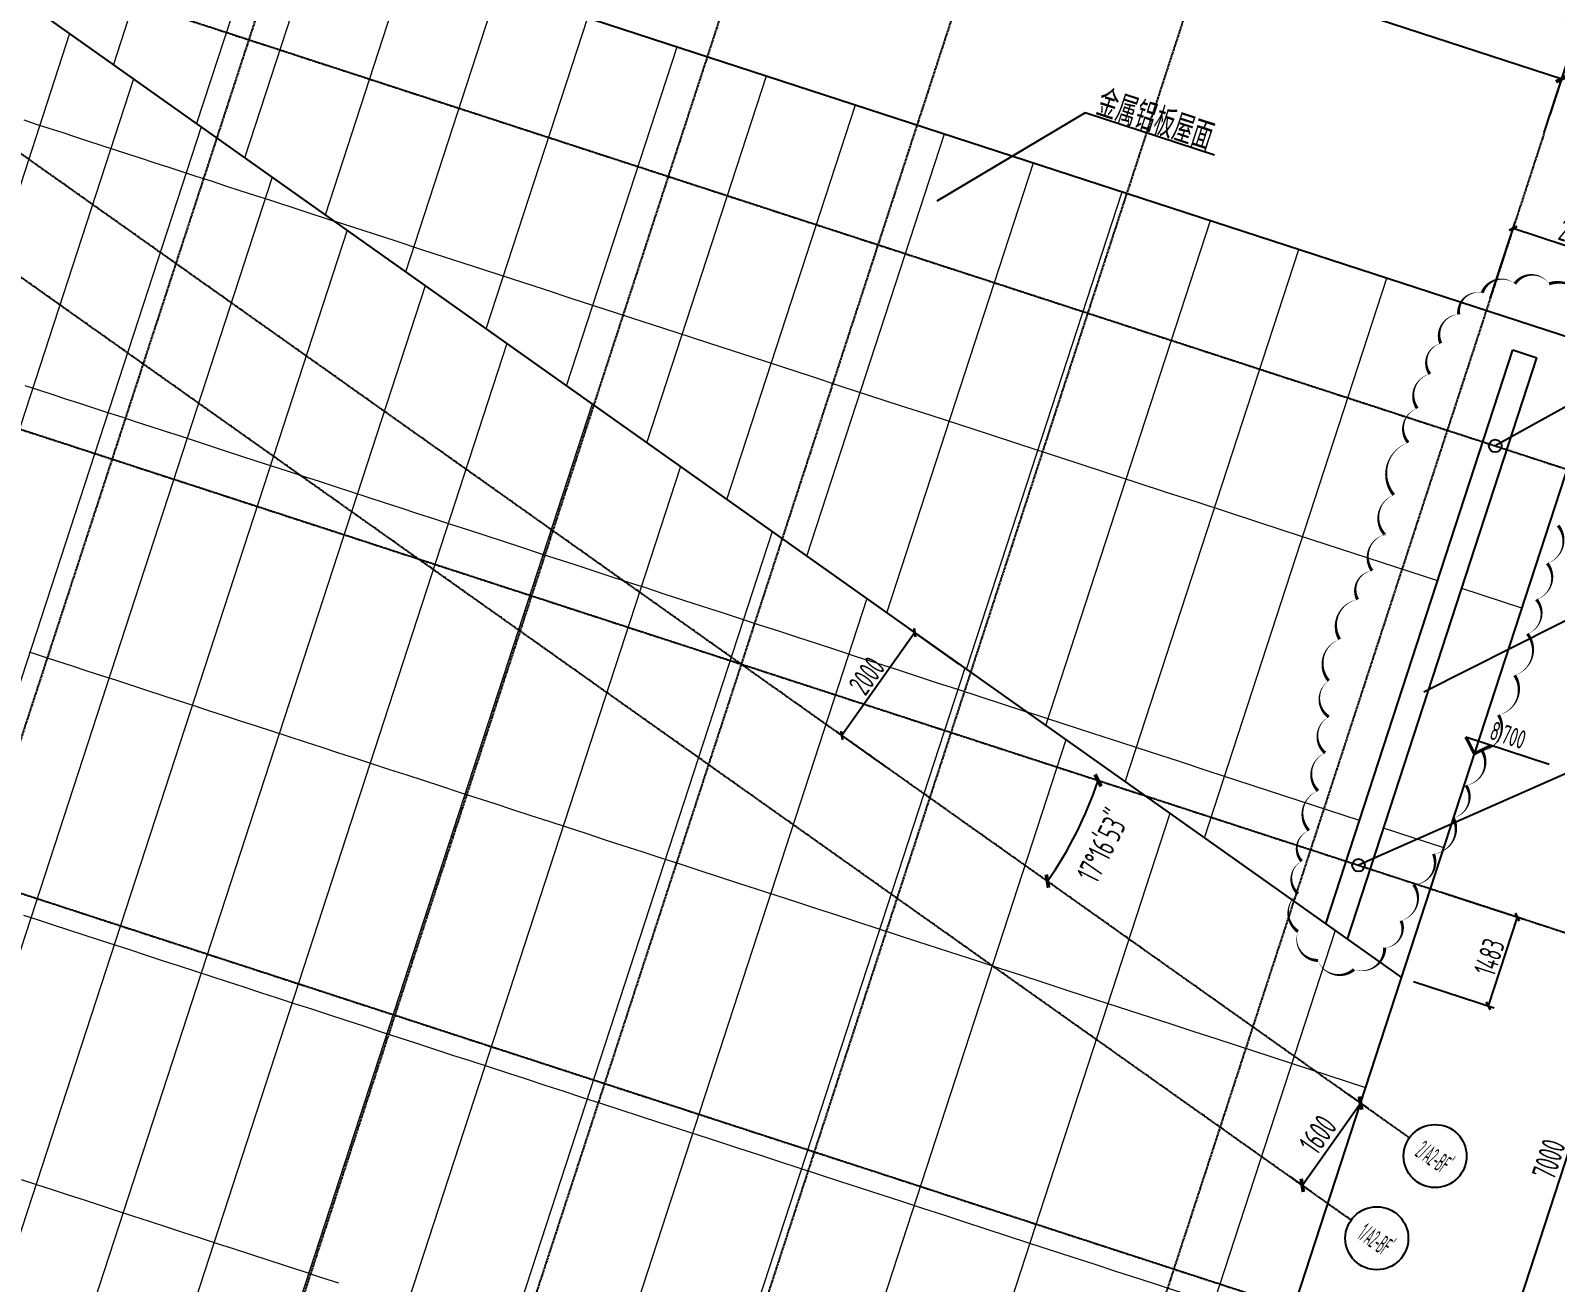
# Model space of a CAD drawing. Header units: millimetres. Extents: x 11677979 to 24947533, y -12764720 to -6308891.
# Drawn here: x 11854359 to 11878556, y -6340439 to -6320570 of the extents above; entities that cross this region are included whole.
import ezdxf
from ezdxf.enums import TextEntityAlignment as Align

# ---------------------------------------------------------------- set-up
doc = ezdxf.new("R2010")
doc.units = ezdxf.units.MM
doc.header["$LTSCALE"] = 10
doc.linetypes.add('A2-RG-AXIS$0$CENTER', pattern=[2, 1.25, -0.25, 0.25, -0.25])
doc.linetypes.add('A2-RG-AXIS$0$DOTE', pattern=[2.4200000000000004, 2, -0.2, 0.02, -0.2])
for name, color, linetype in [('A2-RB-RF$0$$34$A-DIMS-100', 1, 'Continuous'), ('A2-RG-AXIS$0$A-AXIS', 1, 'Continuous'), ('A2-RG-AXIS$0$A-DIMS-100', 1, 'Continuous'), ('A2-RG-AXIS$0$A-GRID', 1, 'A2-RG-AXIS$0$CENTER'), ('A2-RG-AXIS$0$A-SYMB', 4, 'Continuous'), ('A2-RI-RF$0$$2$A-SYMB', 4, 'Continuous'), ('A2-RI-RF$0$A-ROOF-DRAN', 175, 'Continuous'), ('A2-RI-RF$0$A-ROOF-EDGE', 2, 'Continuous'), ('A2-RI-RF$0$A-SYMB', 4, 'Continuous'), ('A2-RI-RF$0$A-SYMB-AREA', 4, 'Continuous'), ('A2-RI-RF$0$A-SYMB-NAME', 4, 'Continuous')]:
    doc.layers.add(name, color=color, linetype=linetype)
doc.layers.add('A2-RI-RF$0$A-DETL-LLIN', color=3, linetype='Continuous', lineweight=5)
doc.layers.add('A2-RI-RF$0$A-ROOF-PATT', color=8, linetype='Continuous', lineweight=13)
doc.styles.add('A2-RB-RF$0$$0$XD2008', font='hzs.shx', dxfattribs={"width": 0.7, "bigfont": 'hztxt.shx'})
doc.styles.add('A2-RG-AXIS$0$ECADI', font='hzs.shx', dxfattribs={"width": 0.7, "bigfont": 'hztxt.shx'})
doc.styles.add('A2-RG-AXIS$0$XD2008', font='hzs.shx', dxfattribs={"width": 0.7, "bigfont": 'hztxt.shx'})
doc.styles.add('A2-RI-RF$0$$0$XD2008', font='xd-hzs.shx', dxfattribs={"width": 0.7, "bigfont": 'xd-hztxt.shx'})
doc.styles.add('A2-RI-RF$0$ECADI', font='hzs.shx', dxfattribs={"width": 0.7, "bigfont": 'hztxt.shx'})
doc.dimstyles.new('A2-RB-RF$0$$0$XD100$0', dxfattribs={"dimscale": 100, "dimtxt": 3.5, "dimasz": 1, "dimexe": 1, "dimexo": 2, "dimgap": 0.5, "dimtad": 1, "dimdec": 0, "dimdsep": 46, "dimtxsty": 'A2-RB-RF$0$$0$XD2008', "dimblk1": 'A2-RB-RF$0$$20$_ArchTick', "dimblk2": 'A2-RB-RF$0$$20$_ArchTick', "dimsah": 1, "dimcen": 2.5, "dimclrt": 4, "dimaunit": 1, "dimadec": 0, "dimazin": 0, "dimtfac": 1, "dimtdec": 0, "dimtix": 1, "dimtmove": 2, "dimatfit": 3, "dimfxl": 0, "dimtolj": 1, "dimtzin": 0, "dimarcsym": 0})
doc.dimstyles.new('A2-RG-AXIS$0$XD150', dxfattribs={"dimscale": 300, "dimtxt": 2.5, "dimasz": 1.5, "dimexe": 1, "dimexo": 2, "dimgap": 0.5, "dimtad": 1, "dimdec": 0, "dimdsep": 46, "dimtxsty": 'A2-RG-AXIS$0$XD2008', "dimcen": 2.5, "dimclrt": 4, "dimaunit": 1, "dimadec": 3, "dimazin": 0, "dimtfac": 1, "dimtdec": 0, "dimtmove": 2, "dimatfit": 3, "dimfxl": 0, "dimtolj": 1, "dimtzin": 0, "dimarcsym": 0})
doc.dimstyles.new('A2-RG-AXIS$0$XD150$0', dxfattribs={"dimscale": 150, "dimtxt": 2.5, "dimasz": 1, "dimexe": 1, "dimexo": 2, "dimgap": 0.5, "dimtad": 1, "dimdec": 0, "dimdsep": 46, "dimtxsty": 'A2-RG-AXIS$0$XD2008', "dimblk": 'A2-RG-AXIS$0$_ArchTick', "dimcen": 2.5, "dimclrt": 4, "dimaunit": 1, "dimadec": 0, "dimazin": 0, "dimtfac": 1, "dimtdec": 0, "dimtmove": 2, "dimatfit": 3, "dimfxl": 0, "dimtolj": 1, "dimtzin": 0, "dimarcsym": 0})

# ---------------------------------------------------------------- blocks, each defined once
blk = doc.blocks.new('A2-RG-AXIS$0$_ArchTick')
at = {"color": 0, "linetype": 'ByBlock', "const_width": 0.4}
blk.add_lwpolyline([(-0.5, -0.5), (0.5, 0.5)], dxfattribs=at)
blk = doc.blocks.new('*D568')
at = {"layer": 'A2-RG-AXIS$0$A-DIMS-100', "color": 0, "lineweight": -2, "transparency": 16777216}
for p, q in [((11878927.93016906, -6334958.092917707), (11879926.23920276, -6335283.483664267)), ((11877614.35205065, -6341892.392635942), (11879783.6236307, -6335236.999273265)), ((11876758.65858434, -6341613.486278865), (11877756.9676227, -6341938.877026943))]:
    blk.add_line(p, q, dxfattribs=at)
at = {"layer": 'Defpoints', "color": 0, "transparency": 16777216}
for p in [(11878642.69902494, -6334865.124135705), (11879783.6236307, -6335236.999273265), (11876473.42744023, -6341520.517496863)]:
    blk.add_point(p, dxfattribs=at)
at = {"layer": 'A2-RG-AXIS$0$A-DIMS-100', "color": 0, "lineweight": -2, "transparency": 16777216, "xscale": 150, "yscale": 150, "zscale": 150}
for p, rotation in [((11879783.6236307, -6335236.999273265), 71.94704053343841), ((11877614.35205065, -6341892.392635942), 251.9470405334384)]:
    blk.add_blockref('A2-RG-AXIS$0$_ArchTick', p, dxfattribs=dict(at, rotation=rotation))
at = {"layer": 'A2-RG-AXIS$0$A-DIMS-100', "color": 4, "transparency": 16777216, "insert": (11878449.41058958, -6338483.348270353), "char_height": 375, "attachment_point": 5, "rotation": 71.94704053343841, "style": 'A2-RG-AXIS$0$XD2008'}
blk.add_mtext('\\A1;7000', dxfattribs=at)
blk = doc.blocks.new('*D576')
at = {"layer": 'A2-RG-AXIS$0$A-DIMS-100', "color": 0, "lineweight": -2, "transparency": 16777216}
for p, q in [((11872766.12833552, -6320046.547722286), (11872998.52072474, -6319333.573013563)), ((11872952.03560041, -6319476.188346595), (11878656.96201288, -6321335.695371289)), ((11878471.06424392, -6321906.025613714), (11878703.44713721, -6321193.080038258))]:
    blk.add_line(p, q, dxfattribs=at)
at = {"layer": 'Defpoints', "color": 0, "transparency": 16777216}
for p in [(11872673.15808685, -6320331.778388347), (11878656.96201288, -6321335.695371289), (11878378.09399525, -6322191.256279777)]:
    blk.add_point(p, dxfattribs=at)
at = {"layer": 'A2-RG-AXIS$0$A-DIMS-100', "color": 0, "lineweight": -2, "transparency": 16777216, "xscale": 150, "yscale": 150, "zscale": 150}
for p, rotation in [((11872952.03560041, -6319476.188346595), 161.9467459168328), ((11878656.96201288, -6321335.695371289), 341.9467459168328)]:
    blk.add_blockref('A2-RG-AXIS$0$_ArchTick', p, dxfattribs=dict(at, rotation=rotation))
at = {"layer": 'A2-RG-AXIS$0$A-DIMS-100', "color": 4, "transparency": 16777216, "insert": (11875885.84777423, -6320156.365026138), "char_height": 375, "attachment_point": 5, "rotation": 341.9467459168328, "style": 'A2-RG-AXIS$0$XD2008'}
blk.add_mtext('\\A1;6000', dxfattribs=at)
blk = doc.blocks.new('*D577')
at = {"layer": 'A2-RG-AXIS$0$A-DIMS-100', "color": 0, "lineweight": -2, "transparency": 16777216}
for p, q in [((11848046.0837819, -6311989.248383477), (11848557.41213836, -6310420.477108918)), ((11848510.92774232, -6310563.092679332), (11878935.90674775, -6320479.869434802)), ((11878471.06278733, -6321906.025138948), (11878982.39114379, -6320337.253864387))]:
    blk.add_line(p, q, dxfattribs=at)
at = {"layer": 'Defpoints', "color": 0, "transparency": 16777216}
for p in [(11847953.11498981, -6312274.479524307), (11878935.90674775, -6320479.869434802), (11878378.09399525, -6322191.256279776)]:
    blk.add_point(p, dxfattribs=at)
at = {"layer": 'A2-RG-AXIS$0$A-DIMS-100', "color": 0, "lineweight": -2, "transparency": 16777216, "xscale": 150, "yscale": 150, "zscale": 150}
for p, rotation in [((11848510.92774232, -6310563.092679332), 161.9470385083665), ((11878935.90674775, -6320479.869434802), 341.9470385083665)]:
    blk.add_blockref('A2-RG-AXIS$0$_ArchTick', p, dxfattribs=dict(at, rotation=rotation))
at = {"layer": 'A2-RG-AXIS$0$A-DIMS-100', "color": 4, "transparency": 16777216, "insert": (11863804.76493811, -6315271.903808841), "char_height": 375, "attachment_point": 5, "rotation": 341.94703850836646, "style": 'A2-RG-AXIS$0$XD2008'}
blk.add_mtext('\\A1;32000', dxfattribs=at)
blk = doc.blocks.new('*D579')
at = {"layer": 'A2-RG-AXIS$0$A-DIMS-100', "color": 0, "lineweight": -2, "transparency": 16777216}
for p, q in [((11874537.5188221, -6338897.380059663), (11875462.8436641, -6337592.093141666)), ((11875258.06524041, -6337446.924627418), (11875585.21431263, -6337678.842345578)), ((11874332.74039841, -6338752.211545415), (11874659.88947063, -6338984.129263574))]:
    blk.add_line(p, q, dxfattribs=at)
at = {"layer": 'Defpoints', "color": 0, "transparency": 16777216}
for p in [(11875013.32394336, -6337273.426219594), (11875462.8436641, -6337592.093141666), (11874087.99910136, -6338578.713137591)]:
    blk.add_point(p, dxfattribs=at)
at = {"layer": 'A2-RG-AXIS$0$A-DIMS-100', "color": 0, "lineweight": -2, "transparency": 16777216, "xscale": 150, "yscale": 150, "zscale": 150}
for p, rotation in [((11875462.8436641, -6337592.093141666), 54.66696937451481), ((11874537.5188221, -6338897.380059663), 234.6669693745148)]:
    blk.add_blockref('A2-RG-AXIS$0$_ArchTick', p, dxfattribs=dict(at, rotation=rotation))
at = {"layer": 'A2-RG-AXIS$0$A-DIMS-100', "color": 4, "transparency": 16777216, "insert": (11874786.03260818, -6338092.925493819), "char_height": 375, "attachment_point": 5, "rotation": 54.666969374514814, "style": 'A2-RG-AXIS$0$XD2008'}
blk.add_mtext('\\A1;1600', dxfattribs=at)
blk = doc.blocks.new('A2-RG-AXIS$0$ECADI-TAG-GRID')
at = {"color": 13}
blk.add_circle((0, 0), 5, dxfattribs=at)
at = {"style": 'A2-RG-AXIS$0$ECADI', "width": 0.7}
blk.add_attdef('GRID', text='', height=5, dxfattribs=at).set_placement((0, 0), align=Align.MIDDLE)
blk = doc.blocks.new('*D550')
at = {"layer": 'A2-RG-AXIS$0$A-DIMS-100', "color": 0, "lineweight": -2, "ltscale": 3, "transparency": 16777216}
blk.add_arc((11865636.64522695, -6330625.906195152), 5954.255126050122, 324.6655761921282, 341.9470404933483, dxfattribs=at)
at = {"layer": 'Defpoints', "color": 0, "ltscale": 3, "transparency": 16777216}
for p in [(11846413.53616189, -6316997.839551635), (11840967.23776884, -6322585.112555077), (11870815.17724133, -6333564.606636181), (11878927.92889912, -6334958.092503279), (11876238.3543392, -6338141.901543669)]:
    blk.add_point(p, dxfattribs=at)
at = {"layer": 'A2-RG-AXIS$0$A-DIMS-100', "color": 0, "lineweight": -2, "ltscale": 3, "transparency": 16777216, "xscale": 150, "yscale": 150, "zscale": 150}
for p, rotation in [((11871297.77523217, -6332471.105688449), 71.94704049334831), ((11870494.06856946, -6334069.536921248), 234.6655761921282)]:
    blk.add_blockref('A2-RG-AXIS$0$_ArchTick', p, dxfattribs=dict(at, rotation=rotation))
at = {"layer": 'A2-RG-AXIS$0$A-DIMS-100', "color": 4, "ltscale": 3, "transparency": 16777216, "insert": (11871378.07992697, -6333512.755017445), "char_height": 375, "attachment_point": 5, "rotation": 63.30630834273997, "style": 'A2-RG-AXIS$0$XD2008'}
blk.add_mtext('\\A1;17°16\'53"', dxfattribs=at)
blk = doc.blocks.new('A2-RI-RF$0$5erhfh')
at = {"layer": 'A2-RI-RF$0$A-SYMB-AREA', "style": 'A2-RI-RF$0$ECADI', "width": 0.7}
blk.add_attdef('340M2', text='', height=2.5, dxfattribs=at).set_placement((0, 1.25), align=Align.MIDDLE_LEFT)
at = {"layer": 'A2-RI-RF$0$A-SYMB-NAME', "style": 'A2-RI-RF$0$ECADI', "width": 0.7}
blk.add_attdef('CHINESENAME', (-12.29193252821193, 3.0875), '', height=4.5, dxfattribs=at)
blk = doc.blocks.new('A2-RI-RF$0$$2$ECADI-TAG-HGHT（国标）')
at = {"color": 1}
blk.add_line((-2.121320343559546, 2.121320343559546), (11.76789873223262, 2.121320343559546), dxfattribs=at)
at = {"color": 1, "const_width": 0.5}
blk.add_lwpolyline([(-2.121320343559546, 2.121320343559546), (0, 0), (2.121320343559546, 2.121320343559546)], dxfattribs=at)
at = {"style": 'A2-RI-RF$0$$0$XD2008', "width": 0.7}
blk.add_attdef('FL', text='', height=3, dxfattribs=at).set_placement((-2.688785023899595, 2.967328765217609), align=Align.RIGHT)
for tag, p in [('F.F.L.', (2.283611041903605, 2.967328765217609)), ('T.O.S.', (2.283611041903605, -1.104423031572336))]:
    blk.add_attdef(tag, p, '', height=3, dxfattribs=at)
blk = doc.blocks.new('A2-RB-RF$0$$20$_ArchTick')
at = {"color": 0, "linetype": 'ByBlock', "const_width": 0.4}
blk.add_lwpolyline([(-0.5, -0.5), (0.5, 0.5)], dxfattribs=at)
blk = doc.blocks.new('*D672')
at = {"layer": 'A2-RB-RF$0$$34$A-DIMS-100', "color": 0, "lineweight": -2, "transparency": 16777216}
for p, q in [((11877520.30446948, -6324822.927224407), (11877914.35660427, -6323613.983247012)), ((11877883.36653867, -6323709.060141332), (11879784.90411356, -6324328.861351962)), ((11879421.84204438, -6325442.728435036), (11879815.89417917, -6324233.784457642))]:
    blk.add_line(p, q, dxfattribs=at)
at = {"layer": 'Defpoints', "color": 0, "transparency": 16777216}
for p in [(11879784.90411356, -6324328.861351962), (11877458.32433827, -6325013.081013047), (11879359.86191317, -6325632.882223677)]:
    blk.add_point(p, dxfattribs=at)
at = {"layer": 'A2-RB-RF$0$$34$A-DIMS-100', "color": 0, "lineweight": -2, "transparency": 16777216, "xscale": 100, "yscale": 100, "zscale": 100}
for p, rotation in [((11877883.36653867, -6323709.060141332), 161.9467563309117), ((11879784.90411356, -6324328.861351962), 341.9467563309116)]:
    blk.add_blockref('A2-RB-RF$0$$20$_ArchTick', p, dxfattribs=dict(at, rotation=rotation))
at = {"layer": 'A2-RB-RF$0$$34$A-DIMS-100', "color": 4, "transparency": 16777216, "insert": (11878903.86297373, -6323805.037734427), "char_height": 350, "attachment_point": 5, "rotation": 341.9467563309117, "style": 'A2-RB-RF$0$$0$XD2008'}
blk.add_mtext('\\A1;2000', dxfattribs=at)
blk = doc.blocks.new('*D679')
at = {"layer": 'A2-RB-RF$0$$34$A-DIMS-100', "color": 0, "lineweight": -2, "transparency": 16777216}
for p, q in [((11868389.49666478, -6330125.907268734), (11867232.80093939, -6331757.487790456)), ((11869100.15282185, -6330629.721164622), (11868307.91763869, -6330068.072482465)), ((11867943.45709646, -6332261.301686345), (11867151.2219133, -6331699.653004187))]:
    blk.add_line(p, q, dxfattribs=at)
at = {"layer": 'Defpoints', "color": 0, "transparency": 16777216}
for p in [(11869263.31087402, -6330745.390737161), (11867232.80093939, -6331757.487790456), (11868106.61514863, -6332376.971258883)]:
    blk.add_point(p, dxfattribs=at)
at = {"layer": 'A2-RB-RF$0$$34$A-DIMS-100', "color": 0, "lineweight": -2, "transparency": 16777216, "xscale": 100, "yscale": 100, "zscale": 100}
for p, rotation in [((11868389.49666478, -6330125.907268734), 54.66557619215879), ((11867232.80093939, -6331757.487790456), 234.6655761921588)]:
    blk.add_blockref('A2-RB-RF$0$$20$_ArchTick', p, dxfattribs=dict(at, rotation=rotation))
at = {"layer": 'A2-RB-RF$0$$34$A-DIMS-100', "color": 4, "transparency": 16777216, "insert": (11867627.59599339, -6330811.569260489), "char_height": 350, "attachment_point": 5, "rotation": 54.66557619215875, "style": 'A2-RB-RF$0$$0$XD2008'}
blk.add_mtext('\\A1;2000', dxfattribs=at)
blk = doc.blocks.new('*D681')
at = {"layer": 'A2-RB-RF$0$$34$A-DIMS-100', "color": 0, "lineweight": -2, "transparency": 16777216}
for p, q in [((11876760.9559697, -6334251.785220515), (11878044.25491509, -6334670.066122318)), ((11877949.17786708, -6334639.076528249), (11877489.50531373, -6336049.36636075)), ((11876301.28341635, -6335662.075053016), (11877584.58236175, -6336080.355954817))]:
    blk.add_line(p, q, dxfattribs=at)
at = {"layer": 'Defpoints', "color": 0, "transparency": 16777216}
for p in [(11876570.80187366, -6334189.806032381), (11876111.12932032, -6335600.095864881), (11877489.50531373, -6336049.36636075)]:
    blk.add_point(p, dxfattribs=at)
at = {"layer": 'A2-RB-RF$0$$34$A-DIMS-100', "color": 0, "lineweight": -2, "transparency": 16777216, "xscale": 100, "yscale": 100, "zscale": 100}
for p, rotation in [((11877949.17786708, -6334639.076528249), 71.9470404933452), ((11877489.50531373, -6336049.36636075), 251.9470404933452)]:
    blk.add_blockref('A2-RB-RF$0$$20$_ArchTick', p, dxfattribs=dict(at, rotation=rotation))
at = {"layer": 'A2-RB-RF$0$$34$A-DIMS-100', "color": 4, "transparency": 16777216, "insert": (11877505.41823237, -6335274.49485785), "char_height": 350, "attachment_point": 5, "rotation": 71.9470404933452, "style": 'A2-RB-RF$0$$0$XD2008'}
blk.add_mtext('\\A1;1483', dxfattribs=at)
blk = doc.blocks.new('A2-RG-AXIS')
at = {"layer": 'A2-RG-AXIS$0$A-AXIS'}
blk.add_line((11878377.7207673, -6322191.338726587), (11879121.54291445, -6319909.308833934), dxfattribs=at)
at = {"layer": 'A2-RG-AXIS$0$A-GRID', "linetype": 'A2-RG-AXIS$0$DOTE'}
for p, q in [((11843136.50935356, -6315929.719193917), (11881097.20048383, -6328302.69914212)), ((11859362.34334436, -6315993.225575831), (11846201.50084643, -6356370.424100057)), ((11876238.3543392, -6338141.901543668), (11846413.53616189, -6316997.839551634)), ((11875313.56968471, -6339447.571423201), (11845488.17958158, -6318303.103969011)), ((11866017.6372556, -6318162.465000715), (11852856.99373725, -6358539.728125659)), ((11869345.46151255, -6319247.142503096), (11856184.81803177, -6359624.405512745)), ((11872673.16549019, -6320331.780801403), (11859512.52204699, -6360709.043695768)), ((11878378.07715797, -6322191.250791802), (11865217.4337792, -6362568.513488524)), ((11840967.23776884, -6322585.112555077), (11878927.92889912, -6334958.092503279)), ((11838797.96618413, -6329240.505916234), (11876758.6573144, -6341613.485864437))]:
    blk.add_line(p, q, dxfattribs=at)
at = {"layer": 'A2-RG-AXIS$0$A-SYMB'}
ref = blk.add_blockref('A2-RG-AXIS$0$ECADI-TAG-GRID', (11876645.5764586, -6338432.022458929), dxfattribs=dict(at, xscale=99.99999999997956, yscale=99.99999999997956, zscale=99.99999999997956, rotation=325.4399999999224))
ref.add_attrib('GRID', "2/A2-BF'", dxfattribs={"layer": '0', "extrusion": (0, 0, -1), "height": 300, "rotation": 34.55999999414512, "style": 'A2-RG-AXIS$0$ECADI', "text_generation_flag": 2, "width": 0.4}).set_placement((-11876645.5764586, -6338432.022458929), align=Align.MIDDLE)
ref = blk.add_blockref('A2-RG-AXIS$0$ECADI-TAG-GRID', (11875720.67234239, -6339737.859945388), dxfattribs=dict(at, xscale=99.99999999997956, yscale=99.99999999997956, zscale=99.99999999997956, rotation=325.4399999999224))
ref.add_attrib('GRID', "1/A2-BF'", dxfattribs={"layer": '0', "extrusion": (0, 0, -1), "height": 300, "rotation": 34.55999999414512, "style": 'A2-RG-AXIS$0$ECADI', "text_generation_flag": 2, "width": 0.4}).set_placement((-11875720.67234239, -6339737.859945388), align=Align.MIDDLE)
at = {"layer": 'A2-RG-AXIS$0$A-DIMS-100'}
for p1, p2, distance, picture, middle in [((11847953.11498981, -6312274.479524307), (11878378.09399525, -6322191.256279777), 1800.000000000843, '*D577', (11863804.76493811, -6315271.903808841)), ((11874087.99910135, -6338578.71313759), (11875013.32394335, -6337273.426219594), -551.0141437076765, '*D579', (11874786.03260818, -6338092.925493819))]:
    dim = blk.add_aligned_dim(p1=p1, p2=p2, distance=distance, dimstyle='A2-RG-AXIS$0$XD150$0', dxfattribs=at)
    dim.commit()
    dim.dimension.update_dxf_attribs({"geometry": picture, "text_midpoint": middle})
at = {"layer": 'A2-RG-AXIS$0$A-DIMS-100', "ltscale": 3}
dim = blk.add_angular_dim_2l(base=(11870815.17724133, -6333564.606636181), line1=((11840967.23776884, -6322585.112555077), (11878927.92889912, -6334958.092503279)), line2=((11876238.3543392, -6338141.901543668), (11846413.53616189, -6316997.839551634)), dimstyle='A2-RG-AXIS$0$XD150', override={"dimscale": 150, "dimasz": 1, "dimblk": 'A2-RG-AXIS$0$_ArchTick', "dimadec": 4}, dxfattribs=at)
dim.commit()
dim.dimension.update_dxf_attribs({"geometry": '*D550', "text_midpoint": (11871378.07992697, -6333512.755017444)})
at = {"layer": 'A2-RG-AXIS$0$A-DIMS-100'}
for base, p1, p2, angle, picture, middle in [((11878656.96201288, -6321335.695371289), (11872673.15808685, -6320331.778388347), (11878378.09399525, -6322191.256279777), 161.9467459168328, '*D576', (11875885.84777423, -6320156.365026138)), ((11879783.6236307, -6335236.999273265), (11876473.42744023, -6341520.517496863), (11878642.69902494, -6334865.124135705), 251.9470405334384, '*D568', (11878449.41058958, -6338483.348270353))]:
    dim = blk.add_linear_dim(base=base, p1=p1, p2=p2, angle=angle, dimstyle='A2-RG-AXIS$0$XD150$0', dxfattribs=at)
    dim.commit()
    dim.dimension.update_dxf_attribs({"geometry": picture, "text_midpoint": middle})
blk = doc.blocks.new('A2-RI-RF')
at = {"layer": 'A2-RI-RF$0$A-ROOF-DRAN'}
for p, q in [((11874911.69869127, -6334749.769287027), (11877880.8185069, -6325640.258549185)), ((11875253.44267893, -6334992.045904364), (11878261.12733196, -6325764.214983404)), ((11877880.8185069, -6325640.258549185), (11878261.12669897, -6325764.216925462))]:
    blk.add_line(p, q, dxfattribs=at)
for centre in [(11877599.1512665, -6327162.531068819), (11875429.87968178, -6333817.924429976)]:
    blk.add_circle(centre, 100, dxfattribs=at)
at = {"layer": 'A2-RI-RF$0$A-ROOF-EDGE'}
for p, q in [((11845084.25151532, -6314461.012876544), (11879359.85587748, -6325632.86862675)), ((11851321.72982552, -6318025.852945874), (11876111.12932032, -6335600.095864882)), ((11871983.11175263, -6348264.983428199), (11879359.86533972, -6325632.871710893)), ((11876129.3406159, -6335544.362679327), (11876130.27355357, -6335541.500347648))]:
    blk.add_line(p, q, dxfattribs=at)
at = {"layer": 'A2-RI-RF$0$A-ROOF-PATT', "lineweight": 9}
for p, q in [((11856616.36751588, -6318219.812724145), (11855673.91167916, -6321111.29683247)), ((11858084.72213364, -6318698.411024163), (11856993.36936008, -6322046.715611399)), ((11857759.747679, -6322590.033280201), (11858937.58400246, -6318976.394445624)), ((11859036.92202967, -6323495.475636452), (11860358.88373994, -6319439.655588364)), ((11860313.66824016, -6324400.614466209), (11861779.70702287, -6319902.761434603)), ((11861589.86617646, -6325305.364601446), (11863199.92016049, -6320365.668408913)), ((11854977.90936737, -6320617.871660869), (11846080.2667738, -6347916.118600503)), ((11862864.8671624, -6326209.266168463), (11864618.80127538, -6320828.141221202)), ((11855992.47257781, -6321337.137987621), (11847323.81004911, -6347932.86689633)), ((11864138.07122117, -6327111.893818601), (11866035.68268514, -6321289.962245794)), ((11865409.15237669, -6328013.016453769), (11867450.20162825, -6321751.013243504)), ((11857065.21837027, -6322097.652382131), (11848638.66732226, -6347950.575663703)), ((11854252.62065246, -6321989.889505613), (11854450.77308012, -6322054.475685241)), ((11854450.77308012, -6322054.475685241), (11854651.113103, -6322119.77489382)), ((11854651.113103, -6322119.77489382), (11854853.63438702, -6322185.78506681)), ((11854853.63438702, -6322185.78506681), (11855058.33059738, -6322252.504139433)), ((11855058.33059738, -6322252.504139433), (11855265.19539857, -6322319.93004668)), ((11855265.19539857, -6322319.93004668), (11855474.22245443, -6322388.060723334)), ((11855474.22245443, -6322388.060723334), (11855685.40542817, -6322456.894103963)), ((11866677.8655417, -6328912.460321341), (11868862.08536003, -6322211.205315418)), ((11855685.40542817, -6322456.894103963), (11855898.73798238, -6322526.428122947)), ((11855898.73798238, -6322526.428122947), (11856114.21377909, -6322596.660714475)), ((11856114.21377909, -6322596.660714475), (11856331.8264798, -6322667.589812559)), ((11856331.8264798, -6322667.589812559), (11856551.56974546, -6322739.213351041)), ((11867944.07372808, -6329810.128304713), (11870271.18143368, -6322670.488772733)), ((11858195.20611195, -6322898.747990436), (11850023.68566598, -6347969.229374763)), ((11856551.56974546, -6322739.213351041), (11856773.43723654, -6322811.529263602)), ((11856773.43723654, -6322811.529263602), (11856997.42261303, -6322884.535483767)), ((11856997.42261303, -6322884.535483767), (11857223.51953447, -6322958.229944916)), ((11857223.51953447, -6322958.229944916), (11857451.72165998, -6323032.610580286)), ((11857451.72165998, -6323032.610580286), (11857682.02264825, -6323107.675322981)), ((11857682.02264825, -6323107.675322981), (11857914.41615757, -6323183.422105975)), ((11869207.84977553, -6330706.072042994), (11871677.57090864, -6323128.890036116)), ((11857914.41615757, -6323183.422105975), (11858148.89584589, -6323259.848862121)), ((11858148.89584589, -6323259.848862121), (11859177.43946507, -6323595.094328089)), ((11859653.51106476, -6323750.266011911), (11859177.43946507, -6323595.094328087)), ((11870469.28835643, -6331600.358653398), (11873081.3591408, -6323586.443445469)), ((11859381.4948016, -6323739.75769736), (11851477.71170142, -6347988.812495564)), ((11860127.75496155, -6323904.841970767), (11859653.51106476, -6323750.266011911)), ((11860601.94939376, -6324059.401807046), (11860127.75496155, -6323904.841970767)), ((11861076.06732003, -6324213.936706832), (11860601.94939376, -6324059.401807046)), ((11871728.41878412, -6332493.008917374), (11874482.5787514, -6324043.159633419)), ((11861550.0816979, -6324368.437855855), (11861076.06732003, -6324213.936706832)), ((11862023.9654836, -6324522.896439418), (11861550.0816979, -6324368.437855855)), ((11862497.69163177, -6324677.303642305), (11862023.9654836, -6324522.896439418)), ((11872985.19696779, -6333383.991577111), (11875881.18067414, -6324499.022607205)), ((11860623.14315139, -6324620.014184562), (11852999.59169841, -6348009.309487432)), ((11862971.23309503, -6324831.65064864), (11862497.69163177, -6324677.303642305)), ((11863444.56257049, -6324985.928559265), (11862971.23309503, -6324831.65064864)), ((11863917.65704801, -6325140.129874216), (11863444.56257049, -6324985.928559265)), ((11864390.50511862, -6325294.250874831), (11863917.65704801, -6325140.129874216)), ((11864863.09660312, -6325448.288243281), (11864390.50511862, -6325294.250874831)), ((11861919.20964858, -6325538.849974256), (11854588.17165119, -6348030.704807985)), ((11865335.42132237, -6325602.238661755), (11864863.09660312, -6325448.288243281)), ((11865807.46909727, -6325756.098812463), (11865335.42132237, -6325602.238661755)), ((11866279.2297488, -6325909.865377629), (11865807.46909727, -6325756.098812463)), ((11866750.69309796, -6326063.535039498), (11866279.2297488, -6325909.865377629)), ((11867221.84896538, -6326217.104480182), (11866750.69309796, -6326063.535039498)), ((11854270.61409039, -6326202.868533942), (11854483.62030418, -6326272.296184909)), ((11854483.62030418, -6326272.296184909), (11854698.80447515, -6326342.433723385)), ((11867692.69036222, -6326370.571421727), (11867221.84896538, -6326217.104480182)), ((11854698.80447515, -6326342.433723385), (11854916.16013422, -6326413.279040828)), ((11854916.16013422, -6326413.279040828), (11855135.68081175, -6326484.830028513)), ((11855135.68081175, -6326484.830028513), (11855357.36003759, -6326557.084577543)), ((11863268.7526024, -6326495.597462432), (11856030.24311922, -6348703.571908369)), ((11868163.21963804, -6326523.936629948), (11867692.69036222, -6326370.571421727)), ((11868633.44080118, -6326677.201411339), (11868163.21963804, -6326523.936629948)), ((11855357.36003759, -6326557.084577543), (11855581.19134106, -6326630.040578854)), ((11855581.19134106, -6326630.040578854), (11855807.16825101, -6326703.695923229)), ((11855807.16825101, -6326703.695923229), (11856035.28429583, -6326778.048501295)), ((11856035.28429583, -6326778.048501295), (11856265.53300347, -6326853.096203542)), ((11869103.35786018, -6326830.367072447), (11868633.44080118, -6326677.201411339)), ((11856265.53300347, -6326853.096203542), (11856497.90790145, -6326928.83692032)), ((11856497.90790145, -6326928.83692032), (11856732.40251692, -6327005.268541849)), ((11856732.40251692, -6327005.268541849), (11856969.0103766, -6327082.388958224)), ((11869572.97482371, -6326983.434919868), (11869103.35786018, -6326830.367072447)), ((11870042.29570056, -6327136.406260231), (11869572.97482371, -6326983.434919868)), ((11856969.0103766, -6327082.388958224), (11857207.72500689, -6327160.196059422)), ((11857207.72500689, -6327160.196059422), (11857448.53993381, -6327238.687735305)), ((11857448.53993381, -6327238.687735305), (11857691.44868307, -6327317.861875626)), ((11870511.3244996, -6327289.282400195), (11870042.29570056, -6327136.406260231)), ((11857691.44868307, -6327317.861875626), (11857936.44478004, -6327397.716370036)), ((11857936.44478004, -6327397.716370036), (11858183.52174979, -6327478.249108084)), ((11864670.83017988, -6327489.588944281), (11857960.81435363, -6348076.128251479)), ((11858183.52174979, -6327478.249108084), (11858432.6731171, -6327559.457979225)), ((11870980.06522975, -6327442.064646437), (11870511.3244996, -6327289.282400195)), ((11871448.52155723, -6327594.754193933), (11870980.06522975, -6327442.064646437)), ((11858432.6731171, -6327559.457979225), (11858683.89240648, -6327641.34087282)), ((11858683.89240648, -6327641.34087282), (11858937.17314216, -6327723.895678148)), ((11858937.17314216, -6327723.895678148), (11859192.50884811, -6327807.120284398)), ((11871916.69342395, -6327747.351023747), (11871448.52155723, -6327594.754193933)), ((11872384.57885564, -6327899.854492377), (11871916.69342395, -6327747.351023747)), ((11859192.50884811, -6327807.120284398), (11859449.89304805, -6327891.012580685)), ((11859449.89304805, -6327891.012580685), (11859709.31926549, -6327975.570456042)), ((11859709.31926549, -6327975.570456042), (11859970.7810237, -6328060.791799431)), ((11872852.17587012, -6328052.263953759), (11872384.57885564, -6327899.854492377)), ((11859970.7810237, -6328060.791799431), (11860234.27184571, -6328146.674499742)), ((11860234.27184571, -6328146.674499742), (11860499.78525437, -6328233.216445799)), ((11860499.78525437, -6328233.216445799), (11860767.31477233, -6328320.415526359)), ((11873319.48248529, -6328204.578761833), (11872852.17587012, -6328052.263953759)), ((11873786.49671903, -6328356.798270546), (11873319.48248529, -6328204.578761833)), ((11860767.31477233, -6328320.415526359), (11861036.85392204, -6328408.269630118)), ((11861036.85392204, -6328408.269630118), (11861308.39622576, -6328496.776645711)), ((11874253.21658924, -6328508.921833852), (11873786.49671903, -6328356.798270546)), ((11866124.50043357, -6328520.15663382), (11859742.56816638, -6348100.125277188)), ((11861308.39622576, -6328496.776645711), (11861581.93520559, -6328585.934461717)), ((11861581.93520559, -6328585.934461717), (11861857.46438344, -6328675.740966656)), ((11861857.46438344, -6328675.740966656), (11862134.97728108, -6328766.194049)), ((11876687.23596578, -6329302.270744724), (11874253.21658924, -6328508.921833852)), ((11862134.97728108, -6328766.194049), (11862414.4674201, -6328857.291597167)), ((11862414.4674201, -6328857.291597167), (11862695.92832196, -6328949.031499526)), ((11862695.92832196, -6328949.031499526), (11862979.35350797, -6329041.411644399)), ((11862979.35350797, -6329041.411644399), (11863264.73649928, -6329134.429920063)), ((11863264.73649928, -6329134.429920063), (11863552.07081693, -6329228.084214753)), ((11863552.07081693, -6329228.084214753), (11863841.34998184, -6329322.372416656)), ((11863841.34998184, -6329322.372416656), (11864132.56751476, -6329417.292413925)), ((11864132.56751476, -6329417.292413925), (11864425.71693638, -6329512.842094672)), ((11878022.04664771, -6329737.341480372), (11877067.54415782, -6329426.229121087)), ((11867628.82132312, -6329586.632679226), (11861586.40412144, -6348124.958437921)), ((11864425.71693638, -6329512.842094672), (11864720.79176722, -6329609.019346971)), ((11864720.79176722, -6329609.019346971), (11865017.78552773, -6329705.822058858)), ((11865017.78552773, -6329705.822058858), (11865316.69173824, -6329803.248118339)), ((11865316.69173824, -6329803.248118339), (11865617.50391896, -6329901.295413382)), ((11865617.50391896, -6329901.295413382), (11865920.21559002, -6329999.961831925)), ((11865920.21559002, -6329999.961831925), (11866224.82027145, -6330099.245261872)), ((11866224.82027145, -6330099.245261872), (11866531.3114832, -6330199.143591101)), ((11866531.3114832, -6330199.143591101), (11866839.68274509, -6330299.654707458)), ((11866839.68274509, -6330299.654707458), (11867149.92757691, -6330400.776498762)), ((11867149.92757691, -6330400.776498762), (11867462.03949832, -6330502.506852805)), ((11854335.17692289, -6330431.026479423), (11854560.88317789, -6330504.593606007)), ((11854560.88317789, -6330504.593606007), (11854788.72481369, -6330578.856742674)), ((11854788.72481369, -6330578.856742674), (11855018.69537613, -6330653.813785749)), ((11855018.69537613, -6330653.813785749), (11855250.78841067, -6330729.462631417)), ((11867462.03949832, -6330502.506852805), (11867776.01202893, -6330604.843657351)), ((11867776.01202893, -6330604.843657351), (11868091.83868825, -6330707.784800143)), ((11855250.78841067, -6330729.462631417), (11855484.99746233, -6330805.801175737)), ((11855484.99746233, -6330805.801175737), (11855721.31607578, -6330882.827314641)), ((11855721.31607578, -6330882.827314641), (11855959.7377953, -6330960.538943946)), ((11869182.85073225, -6330688.349174817), (11863491.16747324, -6348150.612181324)), ((11868091.83868825, -6330707.784800143), (11868409.51299574, -6330811.328168896)), ((11868409.51299574, -6330811.328168896), (11868729.02847076, -6330915.471651302)), ((11855959.7377953, -6330960.538943946), (11856200.25616483, -6331038.93395935)), ((11856200.25616483, -6331038.93395935), (11856442.864728, -6331118.010256445)), ((11856442.864728, -6331118.010256445), (11856687.55702808, -6331197.76573072)), ((11868729.02847076, -6330915.471651302), (11869050.37863263, -6331020.213135031)), ((11869050.37863263, -6331020.213135031), (11870162.07322506, -6331382.560987572)), ((11856687.55702808, -6331197.76573072), (11856934.32660807, -6331278.198277563)), ((11856934.32660807, -6331278.198277563), (11857183.16701066, -6331359.305792267)), ((11857183.16701066, -6331359.305792267), (11857434.07177826, -6331441.086170035)), ((11870759.15400746, -6331577.174634852), (11870162.07322506, -6331382.560987572)), ((11857434.07177826, -6331441.086170035), (11857687.03445302, -6331523.537305983)), ((11857687.03445302, -6331523.537305983), (11857942.04857683, -6331606.65709514)), ((11857942.04857683, -6331606.65709514), (11858199.10769134, -6331690.44343246)), ((11871216.74026487, -6331726.321171008), (11870759.15400746, -6331577.174634852)), ((11858199.10769134, -6331690.44343246), (11858458.20533795, -6331774.894212816)), ((11858458.20533795, -6331774.894212816), (11858719.33505786, -6331860.00733101)), ((11858719.33505786, -6331860.00733101), (11858982.49039202, -6331945.780681773)), ((11870785.64648253, -6331824.638170887), (11865455.70340006, -6348177.070954024)), ((11871674.05031612, -6331875.37768), (11871216.74026487, -6331726.321171008)), ((11872131.08230653, -6332024.343557316), (11871674.05031612, -6331875.37768)), ((11858982.49039202, -6331945.780681773), (11859247.6648812, -6332032.212159768)), ((11859247.6648812, -6332032.212159768), (11859514.85206596, -6332119.299659593)), ((11859514.85206596, -6332119.299659593), (11859784.04548667, -6332207.041075783)), ((11872587.83438149, -6332173.218198452), (11872131.08230653, -6332024.343557316)), ((11859784.04548667, -6332207.041075783), (11860055.23868351, -6332295.434302815)), ((11860055.23868351, -6332295.434302815), (11860328.4251965, -6332384.477235107)), ((11873044.30468635, -6332322.000998911), (11872587.83438149, -6332173.218198452)), ((11873500.49136654, -6332470.691354201), (11873044.30468635, -6332322.000998911)), ((11860328.4251965, -6332384.477235107), (11860603.59856547, -6332474.167767022)), ((11860603.59856547, -6332474.167767022), (11860880.7523301, -6332564.503792871)), ((11860880.7523301, -6332564.503792871), (11861159.88002992, -6332655.483206913)), ((11875447.67162358, -6333105.35899534), (11873500.49136654, -6332470.691354201)), ((11861159.88002992, -6332655.483206913), (11861440.97520429, -6332747.103903358)), ((11861440.97520429, -6332747.103903358), (11861724.03139245, -6332839.36377637)), ((11861724.03139245, -6332839.36377637), (11862009.04213347, -6332932.260720066)), ((11862009.04213347, -6332932.260720066), (11862296.00096631, -6333025.79262852)), ((11862296.00096631, -6333025.79262852), (11862584.90142981, -6333119.957395765)), ((11872436.2663575, -6332994.831690727), (11867478.85703353, -6348204.31920202)), ((11862584.90142981, -6333119.957395765), (11862875.73706265, -6333214.752915793)), ((11862875.73706265, -6333214.752915793), (11863168.50140342, -6333310.177082556)), ((11863168.50140342, -6333310.177082556), (11863463.18799059, -6333406.227789971)), ((11876782.46288502, -6333540.423401036), (11875827.97981562, -6333229.317371704)), ((11863463.18799059, -6333406.227789971), (11863759.79036251, -6333502.902931917)), ((11863759.79036251, -6333502.902931917), (11864058.30205742, -6333600.200402237)), ((11864058.30205742, -6333600.200402237), (11864358.71661349, -6333698.118094742)), ((11864358.71661349, -6333698.118094742), (11864661.02756876, -6333796.653903213)), ((11864661.02756876, -6333796.653903213), (11864965.22846116, -6333895.805721398)), ((11864965.22846116, -6333895.805721398), (11865271.31282858, -6333995.571443011)), ((11865271.31282858, -6333995.571443011), (11865579.27420877, -6334095.948961743)), ((11865579.27420877, -6334095.948961743), (11865889.10613941, -6334196.936171255)), ((11865889.10613941, -6334196.936171255), (11866200.80215812, -6334298.530965179)), ((11866200.80215812, -6334298.530965179), (11866514.35580242, -6334400.731237123)), ((11866514.35580242, -6334400.731237123), (11866829.76060974, -6334503.53488067)), ((11866829.76060974, -6334503.53488067), (11867147.01011746, -6334606.939789377)), ((11854245.41369872, -6334608.8830961), (11854481.73231216, -6334685.909235004)), ((11854481.73231216, -6334685.909235004), (11854720.15403168, -6334763.620864309)), ((11854720.15403168, -6334763.620864309), (11854960.67240122, -6334842.015879713)), ((11867147.01011746, -6334606.939789377), (11867466.09786287, -6334710.943856779)), ((11867466.09786287, -6334710.943856779), (11867787.0173832, -6334815.544976387)), ((11854960.67240122, -6334842.015879713), (11855203.28096439, -6334921.092176808)), ((11855203.28096439, -6334921.092176808), (11855447.97326447, -6335000.847651083)), ((11855447.97326447, -6335000.847651083), (11855694.74284446, -6335081.280197926)), ((11867787.0173832, -6334815.544976387), (11868109.76221562, -6334920.741041692)), ((11868109.76221562, -6334920.741041692), (11868434.32589722, -6335026.529946162)), ((11855694.74284446, -6335081.280197926), (11855943.58324705, -6335162.38771263)), ((11855943.58324705, -6335162.38771263), (11856194.48801465, -6335244.168090398)), ((11856194.48801465, -6335244.168090398), (11856447.45068941, -6335326.619226346)), ((11868434.32589722, -6335026.529946162), (11868760.70196502, -6335132.909583245)), ((11868760.70196502, -6335132.909583245), (11869088.88395603, -6335239.877846374)), ((11869088.88395603, -6335239.877846374), (11869418.8654073, -6335347.432629008)), ((11856447.45068941, -6335326.619226346), (11856702.46481322, -6335409.739015503)), ((11856702.46481322, -6335409.739015503), (11856959.52392773, -6335493.525352823)), ((11856959.52392773, -6335493.525352823), (11857218.62157434, -6335577.976133179)), ((11869418.8654073, -6335347.432629008), (11869750.6398559, -6335455.571824607)), ((11869750.6398559, -6335455.571824607), (11870084.20083885, -6335564.293326614)), ((11857218.62157434, -6335577.976133179), (11857479.75129425, -6335663.089251373)), ((11857479.75129425, -6335663.089251373), (11857742.90662841, -6335748.862602136)), ((11857742.90662841, -6335748.862602136), (11858008.08111759, -6335835.294080131)), ((11870084.20083885, -6335564.293326614), (11870419.54189311, -6335673.595028455)), ((11870419.54189311, -6335673.595028455), (11870756.6565556, -6335783.474823539)), ((11858008.08111759, -6335835.294080131), (11858275.26830235, -6335922.381579956)), ((11858275.26830235, -6335922.381579956), (11858544.46172306, -6336010.122996146)), ((11870756.6565556, -6335783.474823539), (11871095.53836318, -6335893.93060526)), ((11871095.53836318, -6335893.93060526), (11871436.18085266, -6336004.960266992)), ((11858544.46172306, -6336010.122996146), (11858815.6549199, -6336098.516223178)), ((11858815.6549199, -6336098.516223178), (11859088.84143289, -6336187.55915547)), ((11859088.84143289, -6336187.55915547), (11859364.01480186, -6336277.249687385)), ((11871436.18085266, -6336004.960266992), (11871778.57756081, -6336116.561702098)), ((11871778.57756081, -6336116.561702098), (11872122.72202435, -6336228.732803925)), ((11872122.72202435, -6336228.732803925), (11872468.60777997, -6336341.471465806)), ((11859364.01480186, -6336277.249687385), (11859641.16856649, -6336367.585713234)), ((11859641.16856649, -6336367.585713234), (11859920.29626631, -6336458.565127276)), ((11859920.29626631, -6336458.565127276), (11860201.39144068, -6336550.185823721)), ((11872468.60777997, -6336341.471465806), (11872816.22836429, -6336454.775581057)), ((11872816.22836429, -6336454.775581057), (11873165.5773139, -6336568.643042985)), ((11860201.39144068, -6336550.185823721), (11860484.44762884, -6336642.445696733)), ((11860484.44762884, -6336642.445696733), (11860769.45836986, -6336735.342640429)), ((11860769.45836986, -6336735.342640429), (11861056.4172027, -6336828.874548883)), ((11861056.4172027, -6336828.874548883), (11861345.3176662, -6336923.039316128)), ((11861345.3176662, -6336923.039316128), (11861636.15329904, -6337017.834836156)), ((11861636.15329904, -6337017.834836156), (11861928.91763981, -6337113.259002919)), ((11861928.91763981, -6337113.259002919), (11862223.60422697, -6337209.309710334)), ((11862223.60422697, -6337209.309710334), (11862520.20659889, -6337305.98485228)), ((11862520.20659889, -6337305.98485228), (11862818.71829381, -6337403.2823226)), ((11862818.71829381, -6337403.2823226), (11863119.13284988, -6337501.200015105)), ((11863119.13284988, -6337501.200015105), (11863421.44380515, -6337599.735823576)), ((11863421.44380515, -6337599.735823576), (11863725.64469755, -6337698.887641761)), ((11863725.64469755, -6337698.887641761), (11864031.72906497, -6337798.653363374)), ((11864031.72906497, -6337798.653363374), (11864339.69044515, -6337899.030882106)), ((11864339.69044515, -6337899.030882106), (11864649.5223758, -6338000.018091618)), ((11864649.5223758, -6338000.018091618), (11864961.21839451, -6338101.612885542)), ((11864961.21839451, -6338101.612885542), (11865274.77203881, -6338203.813157487)), ((11865274.77203881, -6338203.813157487), (11865590.17684613, -6338306.616801033)), ((11865590.17684613, -6338306.616801033), (11865907.42635385, -6338410.02170974)), ((11865907.42635385, -6338410.02170974), (11866226.51409926, -6338514.025777142)), ((11866226.51409926, -6338514.025777142), (11866547.43361959, -6338618.62689675)), ((11866547.43361959, -6338618.62689675), (11866870.17845201, -6338723.822962055)), ((11854208.38950086, -6338803.929571446), (11854455.15908085, -6338884.362118289)), ((11854455.15908085, -6338884.362118289), (11854703.99948343, -6338965.469632993)), ((11866870.17845201, -6338723.822962055), (11867194.74213361, -6338829.611866525)), ((11867194.74213361, -6338829.611866525), (11867521.11820141, -6338935.991503608)), ((11854703.99948343, -6338965.469632993), (11854954.90425104, -6339047.250010761)), ((11854954.90425104, -6339047.250010761), (11855207.8669258, -6339129.701146709)), ((11855207.8669258, -6339129.701146709), (11855462.88104961, -6339212.820935866)), ((11867521.11820141, -6338935.991503608), (11867849.30019242, -6339042.959766738)), ((11867849.30019242, -6339042.959766738), (11868179.28164369, -6339150.514549372)), ((11855462.88104961, -6339212.820935866), (11855719.94016412, -6339296.607273186)), ((11855719.94016412, -6339296.607273186), (11855979.03781073, -6339381.058053542)), ((11868179.28164369, -6339150.514549372), (11868511.05609228, -6339258.65374497)), ((11868511.05609228, -6339258.65374497), (11868844.61707523, -6339367.375246977)), ((11868844.61707523, -6339367.375246977), (11869179.9581295, -6339476.676948818)), ((11855979.03781073, -6339381.058053542), (11856240.16753064, -6339466.171171736)), ((11856240.16753064, -6339466.171171736), (11856503.3228648, -6339551.944522499)), ((11856503.3228648, -6339551.944522499), (11856768.49735398, -6339638.376000494)), ((11869179.9581295, -6339476.676948818), (11869517.07279199, -6339586.556743903)), ((11869517.07279199, -6339586.556743903), (11869855.95459957, -6339697.012525623)), ((11856768.49735398, -6339638.376000494), (11857035.68453874, -6339725.463500319)), ((11857035.68453874, -6339725.463500319), (11857304.87795945, -6339813.204916509)), ((11857304.87795945, -6339813.204916509), (11857576.07115629, -6339901.598143541)), ((11869855.95459957, -6339697.012525623), (11870196.59708905, -6339808.042187355)), ((11870196.59708905, -6339808.042187355), (11870538.9937972, -6339919.643622461)), ((11857576.07115629, -6339901.598143541), (11857849.25766928, -6339990.641075833)), ((11857849.25766928, -6339990.641075833), (11858124.43103825, -6340080.331607748)), ((11858124.43103825, -6340080.331607748), (11858401.58480288, -6340170.667633597)), ((11870538.9937972, -6339919.643622461), (11870883.13826074, -6340031.814724288)), ((11870883.13826074, -6340031.814724288), (11871229.02401636, -6340144.553386169)), ((11858401.58480288, -6340170.667633597), (11858680.7125027, -6340261.647047639)), ((11858680.7125027, -6340261.647047639), (11858961.80767707, -6340353.267744084)), ((11871229.02401636, -6340144.553386169), (11871576.64460067, -6340257.85750142)), ((11871576.64460067, -6340257.85750142), (11871925.99355029, -6340371.724963348)), ((11858961.80767707, -6340353.267744084), (11859244.86386522, -6340445.527617096))]:
    blk.add_line(p, q, dxfattribs=at)
at = {"layer": 'A2-RI-RF$0$A-ROOF-PATT'}
for p, q in [((11875059.26108016, -6334854.382441078), (11870693.84395099, -6348247.619305073)), ((11873165.80064228, -6336568.542636982), (11875542.98048273, -6337343.365161218)), ((11871926.23629942, -6340371.630887383), (11874303.41613985, -6341146.453411612))]:
    blk.add_line(p, q, dxfattribs=at)
at = {"layer": 'A2-RI-RF$0$A-SYMB'}
for points in [[(11873147.22390687, -6322548.1597923), (11871095.11200253, -6321877.605182054), (11868737.23029104, -6323277.686437508)], [(11883558.09084578, -6325665.85109063), (11881505.97894143, -6324995.296480384), (11877599.1512665, -6327162.531068819)], [(11882069.5415132, -6329954.551687946), (11880017.42960886, -6329283.9970777), (11876468.13975978, -6331070.441780259)], [(11880917.35720415, -6332968.93636582), (11878865.2452998, -6332298.381755575), (11875429.87968178, -6333817.924429976)]]:
    blk.add_lwpolyline(points, dxfattribs=at)
at = {"layer": 'Defpoints'}
for points in [[(11878453.77858817, -6324589.450783951, 0, 50, 0.52056705), (11877909.31161808, -6324589.450783951, 0, 50, 0.52056705), (11877909.31161808, -6324589.450783951, 0, 50, 0.52056705), (11877393.54063005, -6324732.632641017, 0, 50, 0.52056705), (11877393.54063005, -6324732.632641017, 0, 50, 0.52056705), (11877021.01672492, -6325076.277122362, 0, 50, 0.52056705), (11877021.01672492, -6325076.277122362, 0, 50, 0.52056705), (11876734.46435227, -6325534.456390172, 0, 50, 0.52056705), (11876734.46435227, -6325534.456390172, 0, 50, 0.52056705), (11876562.55039074, -6326021.282728583, 0, 50, 0.52056705), (11876562.55039074, -6326021.282728583, 0, 50, 0.52056705), (11876361.96955057, -6326565.376460226, 0, 50, 0.52056705), (11876361.96955057, -6326565.376460226, 0, 50, 0.52056705), (11876218.69336425, -6327109.470191867, 0, 50, 0.52056705), (11876218.69336425, -6327109.470191867, 0, 50, 0.52056705), (11875989.44564544, -6327939.927637642, 0, 50, 0.52056705), (11875989.44564544, -6327939.927637642, 0, 50, 0.52056705), (11875846.16945911, -6328569.922459134, 0, 50, 0.52056705), (11875846.16945911, -6328569.922459132, 0, 50, 0.52056705), (11875645.58861895, -6329142.663261376, 0, 50, 0.52056705), (11875645.58861895, -6329142.663261376, 0, 50, 0.52056705), (11875416.37000357, -6329600.842529186, 0, 50, 0.52056705), (11875416.37000357, -6329600.842529186, 0, 50, 0.52056705), (11875129.81763092, -6330230.850724661, 0, 50, 0.52056705), (11875129.81763092, -6330230.85072466, 0, 50, 0.52056705), (11874957.87456596, -6330889.479242773, 0, 50, 0.52056705), (11874957.87456596, -6330889.479242773, 0, 50, 0.52056705), (11874957.87456596, -6331462.220045013, 0, 50, 0.52056705), (11874957.87456596, -6331462.220045013, 0, 50, 0.52056705), (11874900.56991212, -6332034.947473273, 0, 50, 0.52056705), (11874900.56991212, -6332034.947473273, 0, 50, 0.52056705), (11874785.96060443, -6332636.308598149, 0, 50, 0.52056705), (11874785.96060443, -6332636.308598148, 0, 50, 0.52056705), (11874642.6844181, -6333266.316793623, 0, 50, 0.52056705), (11874642.6844181, -6333266.316793622, 0, 50, 0.52056705), (11874528.04600699, -6333753.129758053, 0, 50, 0.52056705), (11874528.04600699, -6333753.129758053, 0, 50, 0.52056705), (11874470.74135314, -6334268.589793079, 0, 50, 0.52056705), (11874470.74135314, -6334268.589793079, 0, 50, 0.52056705), (11874470.74135314, -6334869.964291938, 0, 50, 0.52056705), (11874470.74135314, -6334869.964291938, 0, 50, 0.52056705), (11874785.96060443, -6335328.143559748, 0, 50, 0.52056705), (11874785.96060443, -6335328.143559748, 0, 50, 0.52056705), (11875359.0362463, -6335471.325416814, 0, 50, 0.52056705), (11875359.0362463, -6335471.325416814, 0, 50, 0.52056705), (11875846.16945911, -6335127.694309452, 0, 50, 0.52056705), (11875846.16945911, -6335127.694309453, 0, 50, 0.52056705), (11876104.08405656, -6334698.135364273, 0, 50, 0.52056705), (11876104.08405656, -6334698.135364273, 0, 50, 0.52056705), (11876304.66489673, -6334125.407936013, 0, 50, 0.52056705), (11876304.66489673, -6334125.407936013, 0, 50, 0.52056705), (11876619.85504458, -6333638.594971586, 0, 50, 0.52056705), (11876619.85504458, -6333638.594971586, 0, 50, 0.52056705), (11876935.07429587, -6333065.854169344, 0, 50, 0.52056705), (11876935.07429587, -6333065.854169343, 0, 50, 0.52056705), (11877135.65513604, -6332550.4075083, 0, 50, 0.52056705), (11877135.65513604, -6332550.407508299, 0, 50, 0.52056705), (11877393.54063005, -6332006.313776656, 0, 50, 0.52056705), (11877393.54063005, -6332006.313776656, 0, 50, 0.52056705), (11877651.42612406, -6331433.572974415, 0, 50, 0.52056705), (11877651.42612406, -6331433.572974415, 0, 50, 0.52056705), (11877909.31161808, -6330803.578152924, 0, 50, 0.52056705), (11877909.31161808, -6330803.578152924, 0, 50, 0.52056705), (11878109.92156167, -6330144.936260832, 0, 50, 0.52056705), (11878109.92156167, -6330144.936260832, 0, 50, 0.52056705), (11878253.16864457, -6329600.842529186, 0, 50, 0.52056705), (11878253.16864457, -6329600.842529186, 0, 50, 0.52056705), (11878425.11170953, -6329028.115100928, 0, 50, 0.52056705), (11878425.11170953, -6329028.115100928, 0, 50, 0.52056705), (11878597.02567106, -6328426.740602069, 0, 50, 0.52056705)], [(11879112.82576251, -6325104.910818977, 0, 50, 0.52056705), (11878453.77858817, -6324589.450783951, 0, 0, 0)]]:
    blk.add_lwpolyline(points, format="xyseb", dxfattribs=at)
ref = blk.add_blockref('A2-RI-RF$0$5erhfh', (11872311.32999649, -6322581.243694819), dxfattribs=dict(xscale=100, yscale=100, zscale=100, rotation=341.9470404933405))
ref.add_attrib('CHINESENAME', '金属铝板屋面', (11871238.32970903, -6321906.771309608), dxfattribs={"layer": 'A2-RI-RF$0$A-SYMB-NAME', "height": 450, "rotation": 341.9470404965621, "style": 'A2-RI-RF$0$ECADI', "width": 0.7})
at = {"layer": 'A2-RI-RF$0$$2$A-SYMB'}
ref = blk.add_blockref('A2-RI-RF$0$$2$ECADI-TAG-HGHT（国标）', (11877268.54464164, -6332049.109303334), dxfattribs=dict(at, xscale=100, yscale=100, zscale=100, rotation=341.9470404934735))
ref.add_attrib('F.F.L.', '8.700', (11877491.35363246, -6331809.634814513), dxfattribs={"layer": '0', "height": 300, "rotation": 341.9470404971246, "style": 'A2-RI-RF$0$$0$XD2008', "width": 0.6999999999999998})
at = {"layer": 'A2-RI-RF$0$A-DETL-LLIN'}
blk.add_blockref('A2-RG-AXIS', (0, 0), dxfattribs=at)
blk = doc.blocks.new('A2-RB-RF')
at = {"layer": 'A2-RB-RF$0$$34$A-DIMS-100'}
for p1, p2, distance, picture, middle in [((11877458.32433827, -6325013.081013047), (11879359.86191317, -6325632.882223677), 1371.5434028787138, '*D672', (11878903.86297373, -6323805.037734427)), ((11869263.31087402, -6330745.390737161), (11868106.61514863, -6332376.971258883), -1071.1260616396646, '*D679', (11867627.59599339, -6330811.569260489)), ((11876570.80187366, -6334189.806032381), (11876111.12932032, -6335600.095864882), 1449.7463080370603, '*D681', (11877505.41823237, -6335274.49485785))]:
    dim = blk.add_aligned_dim(p1=p1, p2=p2, distance=distance, dimstyle='A2-RB-RF$0$$0$XD100$0', dxfattribs=at)
    dim.commit()
    dim.dimension.update_dxf_attribs({"geometry": picture, "text_midpoint": middle})

msp = doc.modelspace()

# ---------------------------------------------------------------- block references
for name in ['A2-RI-RF', 'A2-RG-AXIS', 'A2-RB-RF']:
    msp.add_blockref(name, (0, 0))

doc.saveas('drawing.dxf')
